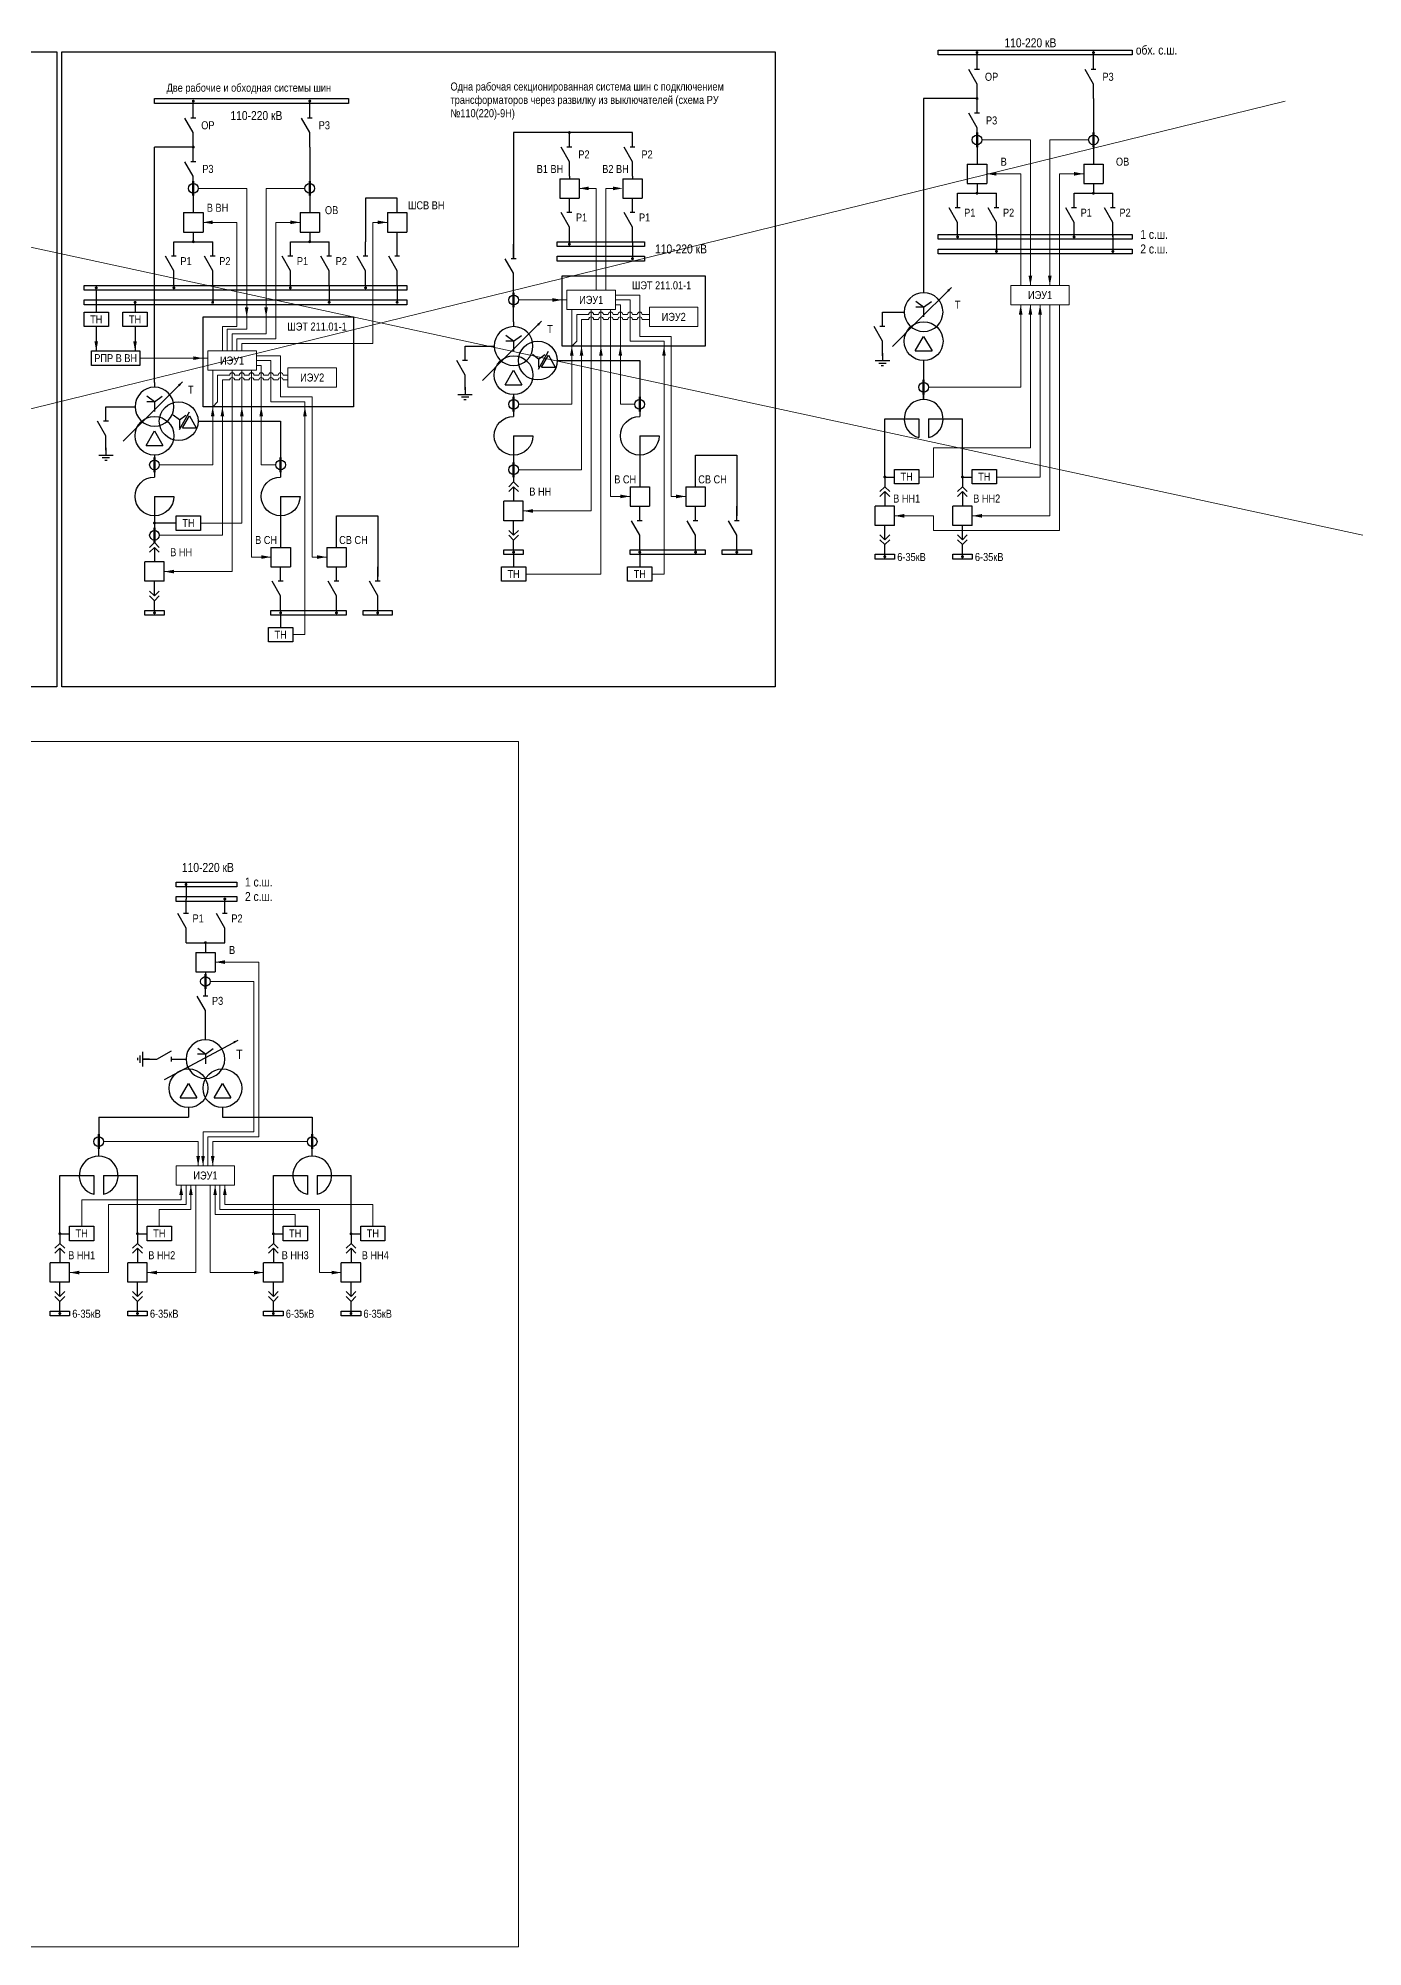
# Model space of a CAD drawing. Header units: millimetres. Extents: x 5769 to 10700, y 4225 to 6895.
# Drawn here: x 7492 to 8038, y 6108 to 6895 of the extents above; entities that cross this region are included whole.
import ezdxf
from ezdxf.enums import TextEntityAlignment as Align

# ---------------------------------------------------------------- set-up
doc = ezdxf.new("R2010")
doc.units = ezdxf.units.MM
doc.layers.add('Основная', color=7, linetype='Continuous', lineweight=30)
doc.layers.add('Тонкая', color=7, linetype='Continuous', lineweight=13)
doc.styles.add('Narrow', font='ARIALN.TTF')
doc.styles.add('Вывод', font='tahoma.ttf', dxfattribs={"height": 2.5})
doc.styles.add('Компонент', font='ARIALN.TTF', dxfattribs={"height": 3.5})

# ---------------------------------------------------------------- blocks, each defined once
blk = doc.blocks.new('*U32')
at = {"color": 0}
blk.add_line((0, 0), (6, 3.43), dxfattribs=at)
blk = doc.blocks.new('*U23')
at = {"color": 0}
blk.add_line((0, -1), (0, 1), dxfattribs=at)
blk = doc.blocks.new('*U21')
at = {"color": 0}
for p, q in [((0, 3), (0, 9)), ((0, -9), (0, -3))]:
    blk.add_line(p, q, dxfattribs=at)
at = {"color": 0, "ltscale": 0.25, "rotation": 89.99999999999999}
for name, p in [('*U32', (0, -3)), ('*U23', (0, 3))]:
    blk.add_blockref(name, p, dxfattribs=at)
at = {"layer": 'Основная'}
for tag, height, style, p in [('В1', 2.5, 'Вывод', (2, 7)), ('ОУ', 3.5, 'Компонент', (-12, 0)), ('В2', 2.5, 'Вывод', (2, -7))]:
    blk.add_attdef(tag, text='', height=height, dxfattribs=dict(at, style=style)).set_placement(p, align=Align.MIDDLE_CENTER)
blk = doc.blocks.new('*U29')
at = {"color": 0}
for p, q in [((0, 0), (-8, 0)), ((-8, -8), (-8, 0)), ((0, -8), (0, 0)), ((0, -8), (-8, -8))]:
    blk.add_line(p, q, dxfattribs=at)
at = {"layer": 'Основная', "style": 'Компонент'}
blk.add_attdef('ОУ', text='', height=3.5, dxfattribs=at).set_placement((-15, -3), align=Align.MIDDLE_CENTER)
blk = doc.blocks.new('*U41')
at = {"ltscale": 0.25}
blk.add_circle((0, 0), 2, dxfattribs=at)
at = {"layer": 'Основная', "color": 0, "lineweight": 50}
blk.add_line((0, -3), (0, 3), dxfattribs=at)
at = {"layer": 'Основная', "style": 'Компонент'}
blk.add_attdef('ОУ', text='', height=3.5, dxfattribs=at).set_placement((-6, 0), align=Align.MIDDLE_CENTER)
blk = doc.blocks.new('*U14')
at = {"ltscale": 0.25}
for p, q in [((-3.46, -4), (0, 2)), ((0, 2), (3.46, -4)), ((-3.46, -4), (3.46, -4))]:
    blk.add_line(p, q, dxfattribs=at)
blk.add_circle((0, 0), 8, dxfattribs=at)
at = {"layer": 'Основная', "style": 'Компонент'}
blk.add_attdef('ОУ', text='', height=3.5, dxfattribs=at).set_placement((17, 0), align=Align.MIDDLE_CENTER)
blk = doc.blocks.new('*U15')
at = {"ltscale": 0.25}
for p, q in [((0, 0), (-20, 0)), ((14.44, 0), (0, 0))]:
    blk.add_line(p, q, dxfattribs=at)
blk.add_lwpolyline([(-18, 0, 1, 0, 0), (-20, 0, 0, 0, 0)], format="xyseb", dxfattribs=at)
at = {"layer": 'Основная', "style": 'Вывод'}
blk.add_attdef('ОС', text='', height=2.5, dxfattribs=at).set_placement((3, 2), align=Align.MIDDLE_CENTER)
blk = doc.blocks.new('*U43')
at = {"ltscale": 0.25}
for q in [(-3.2, 4.4), (3.2, 4.4), (0, -2), (3.21, 2)]:
    blk.add_line((0, 2), q, dxfattribs=at)
blk.add_circle((0, 0), 8, dxfattribs=at)
at = {"layer": 'Основная', "style": 'Компонент'}
blk.add_attdef('ОУ', text='', height=3.5, dxfattribs=at).set_placement((-17, 0), align=Align.MIDDLE_CENTER)
blk = doc.blocks.new('*U52')
at = {"color": 0}
for p, q in [((0, 3), (0, 9)), ((0, -9), (0, -3))]:
    blk.add_line(p, q, dxfattribs=at)
at = {"color": 0, "ltscale": 0.25, "rotation": 89.99999999999999}
for name, p in [('*U32', (0, -3)), ('*U23', (0, 3))]:
    blk.add_blockref(name, p, dxfattribs=at)
at = {"layer": 'Основная'}
for tag, height, style, p in [('В1', 2.5, 'Вывод', (2, 7)), ('ОУ', 3.5, 'Компонент', (-12, 0)), ('В2', 2.5, 'Вывод', (2, -7))]:
    blk.add_attdef(tag, text='', height=height, dxfattribs=dict(at, style=style)).set_placement(p, align=Align.MIDDLE_CENTER)
blk = doc.blocks.new('*U53')
at = {"color": 0}
for p, q in [((-3, 0), (3, 0)), ((0, 3), (0, 0)), ((-1.5, -1), (1.5, -1)), ((-0.5, -2), (0.5, -2))]:
    blk.add_line(p, q, dxfattribs=at)
blk = doc.blocks.new('*U49')
at = {"ltscale": 0.35}
for q in [(-8, 0), (0, -8)]:
    blk.add_line((0, 0), q, dxfattribs=at)
blk.add_arc((0, 0), 8, 180, 90, dxfattribs=at)
at = {"layer": 'Основная', "style": 'Компонент'}
blk.add_attdef('ОУ', text='', height=3.5, dxfattribs=at).set_placement((-17, 0), align=Align.MIDDLE_CENTER)
blk = doc.blocks.new('*U72')
at = {"layer": 'Основная', "ltscale": 0.25}
for p, q in [((2, 2), (0, 0)), ((0, 0), (2, -2))]:
    blk.add_line(p, q, dxfattribs=at)
blk = doc.blocks.new('*U40')
at = {"color": 0}
for p, q in [((0, 6), (0, 2)), ((0, 0), (0, -6))]:
    blk.add_line(p, q, dxfattribs=at)
at = {"color": 0, "ltscale": 0.25, "xscale": -1, "rotation": 90}
for p in [(0, 2), (0, 0)]:
    blk.add_blockref('*U72', p, dxfattribs=at)
at = {"layer": 'Основная'}
for tag, height, style, p in [('ОУ2', 3.5, 'Компонент', (-5, 6)), ('В2', 2.5, 'Вывод', (3, 6)), ('ОУ1', 3.5, 'Компонент', (-5, -6)), ('В1', 2.5, 'Вывод', (3, -6))]:
    blk.add_attdef(tag, text='', height=height, dxfattribs=dict(at, style=style)).set_placement(p, align=Align.MIDDLE_CENTER)
blk = doc.blocks.new('*U42')
at = {"color": 0}
for p, q in [((0, 0), (0, 6)), ((0, -6), (0, -2))]:
    blk.add_line(p, q, dxfattribs=at)
at = {"color": 0, "ltscale": 0.25, "rotation": 89.99999999999999}
for p in [(0, 0), (0, -2)]:
    blk.add_blockref('*U72', p, dxfattribs=at)
at = {"layer": 'Основная'}
for tag, height, style, p in [('ОУ1', 3.5, 'Компонент', (-5, 6)), ('В1', 2.5, 'Вывод', (3, 6)), ('ОУ2', 3.5, 'Компонент', (-5, -6)), ('В2', 2.5, 'Вывод', (3, -6))]:
    blk.add_attdef(tag, text='', height=height, dxfattribs=dict(at, style=style)).set_placement(p, align=Align.MIDDLE_CENTER)
blk = doc.blocks.new('*U59')
at = {"ltscale": 0.25}
for p, q in [((-3.46, -4), (0, 2)), ((0, 2), (3.46, -4)), ((-3.46, -4), (3.46, -4))]:
    blk.add_line(p, q, dxfattribs=at)
blk.add_circle((0, 0), 8, dxfattribs=at)
at = {"layer": 'Основная', "style": 'Компонент'}
blk.add_attdef('ОУ', text='', height=3.5, dxfattribs=at).set_placement((17, 0), align=Align.MIDDLE_CENTER)
blk = doc.blocks.new('*U46')
at = {"ltscale": 0.25}
for p, q in [((0, 0), (-20, 0)), ((14.44, 0), (0, 0))]:
    blk.add_line(p, q, dxfattribs=at)
blk.add_lwpolyline([(-18, 0, 1, 0, 0), (-20, 0, 0, 0, 0)], format="xyseb", dxfattribs=at)
at = {"layer": 'Основная', "style": 'Вывод'}
blk.add_attdef('ОС', text='', height=2.5, dxfattribs=at).set_placement((3, 2), align=Align.MIDDLE_CENTER)
blk = doc.blocks.new('*U45')
at = {"ltscale": 0.25}
for q in [(-3.2, 4.4), (3.2, 4.4), (0, -2), (3.21, 2)]:
    blk.add_line((0, 2), q, dxfattribs=at)
blk.add_circle((0, 0), 8, dxfattribs=at)
at = {"layer": 'Основная', "style": 'Компонент'}
blk.add_attdef('ОУ', text='', height=3.5, dxfattribs=at).set_placement((-17, 0), align=Align.MIDDLE_CENTER)
blk = doc.blocks.new('*U60')
at = {"ltscale": 0.25}
for p, q in [((-3.46, -4), (0, 2)), ((0, 2), (3.46, -4)), ((-3.46, -4), (3.46, -4))]:
    blk.add_line(p, q, dxfattribs=at)
blk.add_circle((0, 0), 8, dxfattribs=at)
at = {"layer": 'Основная', "style": 'Компонент'}
blk.add_attdef('ОУ', text='', height=3.5, dxfattribs=at).set_placement((17, 0), align=Align.MIDDLE_CENTER)
blk = doc.blocks.new('*U61')
at = {"ltscale": 0.25}
for p, q in [((-3.46, -4), (0, 2)), ((0, 2), (3.46, -4)), ((-3.46, -4), (3.46, -4))]:
    blk.add_line(p, q, dxfattribs=at)
blk.add_circle((0, 0), 8, dxfattribs=at)
at = {"layer": 'Основная', "style": 'Компонент'}
blk.add_attdef('ОУ', text='', height=3.5, dxfattribs=at).set_placement((17, 0), align=Align.MIDDLE_CENTER)

msp = doc.modelspace()

# ---------------------------------------------------------------- linework, layer by layer
for p, q in [((7516, 6776), (7516, 6767)), ((7532, 6776), (7532, 6767)), ((7516, 6771), (7516, 6766)), ((7532, 6771), (7532, 6766))]:
    msp.add_line(p, q)
at = {"color": 7}
for points in [[(7499.8, 6889.3), (7499.8, 6627.5), (7205.8, 6627.5), (7205.8, 6889.3)], [(7795.8, 6889.3), (7795.8, 6627.5), (7501.8, 6627.5), (7501.8, 6889.3)]]:
    msp.add_lwpolyline(points, close=True, dxfattribs=at)
at = {"layer": 'Основная'}
for p, q in [((7879, 6888), (7879, 6889)), ((7927, 6888), (7927, 6889)), ((7879, 6870), (7857, 6870)), ((7857, 6870), (7857, 6790)), ((7927, 6870), (7927, 6852)), ((7556, 6868), (7556, 6869)), ((7604, 6868), (7604, 6869)), ((7701, 6856), (7688, 6856)), ((7688, 6856), (7688, 6804)), ((7737, 6856), (7701, 6856)), ((7556, 6850), (7540, 6850)), ((7604, 6850), (7604, 6832)), ((7879, 6852), (7879, 6843)), ((7927, 6852), (7927, 6843)), ((7556, 6832), (7556, 6823)), ((7604, 6832), (7604, 6823)), ((7711, 6838), (7711, 6837)), ((7737, 6838), (7737, 6837)), ((7871, 6831), (7879, 6831)), ((7879, 6835), (7879, 6831)), ((7879, 6831), (7887, 6831)), ((7919, 6831), (7927, 6831)), ((7927, 6835), (7927, 6831)), ((7927, 6831), (7935, 6831)), ((7640, 6829), (7627, 6829)), ((7627, 6829), (7627, 6811)), ((7640, 6823), (7640, 6829)), ((7556, 6815), (7556, 6811)), ((7604, 6815), (7604, 6811)), ((7640, 6811), (7640, 6815)), ((7548, 6811), (7556, 6811)), ((7556, 6811), (7564, 6811)), ((7596, 6811), (7604, 6811)), ((7604, 6811), (7612, 6811)), ((7711, 6811), (7711, 6810)), ((7737, 6811), (7737, 6805)), ((7887, 6814), (7887, 6807)), ((7935, 6814), (7935, 6807)), ((7737, 6805), (7737, 6804)), ((7516, 6791), (7516, 6792)), ((7548, 6793), (7548, 6792)), ((7564, 6793), (7564, 6787)), ((7596, 6793), (7596, 6792)), ((7612, 6793), (7612, 6787)), ((7627, 6793), (7627, 6792)), ((7640, 6793), (7640, 6787)), ((7516, 6791), (7516, 6782)), ((7532, 6785), (7532, 6786)), ((7532, 6785), (7532, 6783)), ((7564, 6787), (7564, 6786)), ((7612, 6787), (7612, 6786)), ((7640, 6787), (7640, 6786)), ((7532, 6783), (7532, 6782)), ((7688, 6778), (7688, 6776)), ((7698.33, 6762.58), (7695.74, 6764.52)), ((7698.33, 6758.53), (7702.38, 6765.82)), ((7698.33, 6762.58), (7700.92, 6764.52)), ((7698.33, 6762.58), (7698.33, 6759.34)), ((7699.57, 6759.34), (7702.38, 6764.2)), ((7702.38, 6764.2), (7705.19, 6759.34)), ((7740, 6762), (7740, 6739)), ((7540, 6753), (7540, 6751)), ((7699.57, 6759.34), (7705.19, 6759.34)), ((7857, 6753), (7857, 6749)), ((7857, 6748), (7857, 6749)), ((7550.33, 6737.58), (7547.74, 6739.52)), ((7550.33, 6733.53), (7554.38, 6740.82)), ((7550.33, 6737.58), (7552.92, 6739.52)), ((7550.33, 6737.58), (7550.33, 6734.34)), ((7551.57, 6734.34), (7554.38, 6739.2)), ((7554.38, 6739.2), (7557.19, 6734.34)), ((7592, 6737), (7592, 6714)), ((7855, 6738), (7855, 6730.25)), ((7859, 6738), (7859, 6730.25)), ((7551.57, 6734.34), (7557.19, 6734.34)), ((7688, 6731), (7688, 6712)), ((7763, 6710), (7763, 6723)), ((7763, 6723), (7780, 6723)), ((7780, 6723), (7780, 6698)), ((7841, 6714), (7845, 6714)), ((7873, 6714), (7877, 6714)), ((7540, 6706), (7540, 6687)), ((7615, 6685), (7615, 6698)), ((7615, 6698), (7632, 6698)), ((7632, 6698), (7632, 6673)), ((7688, 6684), (7688, 6682)), ((7688, 6682), (7688, 6677)), ((7740, 6684), (7740, 6682)), ((7740, 6682), (7740, 6677)), ((7763, 6684), (7763, 6683)), ((7780, 6684), (7780, 6683)), ((7841, 6680.13), (7841, 6682.13)), ((7873, 6680.13), (7873, 6682.13)), ((7540, 6659), (7540, 6658)), ((7592, 6659), (7592, 6657)), ((7615, 6659), (7615, 6658)), ((7632, 6659), (7632, 6658)), ((7592, 6657), (7592, 6652)), ((7553, 6547), (7553, 6540)), ((7553, 6522), (7569, 6522)), ((7561, 6522), (7561, 6518)), ((7561, 6510), (7561, 6509)), ((7561, 6482), (7561, 6488)), ((7554, 6454), (7554, 6450)), ((7568, 6454), (7568, 6450)), ((7517, 6450), (7554, 6450)), ((7517, 6450), (7517, 6440)), ((7568, 6450), (7605, 6450)), ((7605, 6450), (7605, 6440)), ((7517, 6440), (7517, 6441)), ((7605, 6440), (7605, 6441)), ((7515, 6426), (7515, 6418.25)), ((7519, 6426), (7519, 6418.25)), ((7603, 6426), (7603, 6418.25)), ((7607, 6426), (7607, 6418.25)), ((7501, 6402), (7505, 6402)), ((7533, 6402), (7537, 6402)), ((7589, 6402), (7593, 6402)), ((7621, 6402), (7625, 6402)), ((7501, 6368.13), (7501, 6370.13)), ((7533, 6368.13), (7533, 6370.13)), ((7589, 6368.13), (7589, 6370.13)), ((7621, 6368.13), (7621, 6370.13))]:
    msp.add_line(p, q, dxfattribs=at)
at = {"layer": 'Основная', "ltscale": 0.35}
for p, q in [((7540, 6753), (7540, 6850)), ((7688, 6778), (7688, 6794))]:
    msp.add_line(p, q, dxfattribs=at)
at = {"layer": 'Основная', "ltscale": 0.25}
for p, q in [((7740, 6724), (7740, 6710)), ((7592, 6699), (7592, 6685)), ((7549, 6695), (7540, 6695))]:
    msp.add_line(p, q, dxfattribs=at)
at = {"layer": 'Основная'}
for points in [[(7863, 6890), (7943, 6890), (7943, 6888), (7863, 6888)], [(7540, 6870), (7620, 6870), (7620, 6868), (7540, 6868)], [(7706, 6811), (7742, 6811), (7742, 6809), (7706, 6809)], [(7863, 6814), (7943, 6814), (7943, 6812), (7863, 6812)], [(7863, 6808), (7943, 6808), (7943, 6806), (7863, 6806)], [(7706, 6805), (7742, 6805), (7742, 6803), (7706, 6803)], [(7511, 6793), (7644, 6793), (7644, 6791), (7511, 6791)], [(7708, 6797), (7767, 6797), (7767, 6768), (7708, 6768)], [(7511, 6787), (7644, 6787), (7644, 6785), (7511, 6785)], [(7511, 6782), (7521, 6782), (7521, 6776), (7511, 6776)], [(7527, 6782), (7537, 6782), (7537, 6776), (7527, 6776)], [(7560, 6780), (7622, 6780), (7622, 6743), (7560, 6743)], [(7514, 6766), (7534, 6766), (7534, 6760), (7514, 6760)], [(7845, 6717.13), (7855, 6717.13), (7855, 6711.13), (7845, 6711.13)], [(7877, 6717.13), (7887, 6717.13), (7887, 6711.13), (7877, 6711.13)], [(7549, 6698), (7559, 6698), (7559, 6692), (7549, 6692)], [(7684, 6684), (7692, 6684), (7692, 6682), (7684, 6682)], [(7736, 6684), (7767, 6684), (7767, 6682), (7736, 6682)], [(7774, 6684), (7786, 6684), (7786, 6682), (7774, 6682)], [(7837, 6682.13), (7845, 6682.13), (7845, 6680.13), (7837, 6680.13)], [(7869, 6682.13), (7877, 6682.13), (7877, 6680.13), (7869, 6680.13)], [(7683, 6677), (7693, 6677), (7693, 6671), (7683, 6671)], [(7735, 6677), (7745, 6677), (7745, 6671), (7735, 6671)], [(7536, 6659), (7544, 6659), (7544, 6657), (7536, 6657)], [(7588, 6659), (7619, 6659), (7619, 6657), (7588, 6657)], [(7626, 6659), (7638, 6659), (7638, 6657), (7626, 6657)], [(7587, 6652), (7597, 6652), (7597, 6646), (7587, 6646)], [(7549, 6547), (7574, 6547), (7574, 6545), (7549, 6545)], [(7549, 6541), (7574, 6541), (7574, 6539), (7549, 6539)], [(7505, 6405.13), (7515, 6405.13), (7515, 6399.13), (7505, 6399.13)], [(7537, 6405.13), (7547, 6405.13), (7547, 6399.13), (7537, 6399.13)], [(7593, 6405.13), (7603, 6405.13), (7603, 6399.13), (7593, 6399.13)], [(7625, 6405.13), (7635, 6405.13), (7635, 6399.13), (7625, 6399.13)], [(7497, 6370.13), (7505, 6370.13), (7505, 6368.13), (7497, 6368.13)], [(7529, 6370.13), (7537, 6370.13), (7537, 6368.13), (7529, 6368.13)], [(7585, 6370.13), (7593, 6370.13), (7593, 6368.13), (7585, 6368.13)], [(7617, 6370.13), (7625, 6370.13), (7625, 6368.13), (7617, 6368.13)]]:
    msp.add_lwpolyline(points, close=True, dxfattribs=at)
at = {"layer": 'Основная', "ltscale": 0.25, "const_width": 0.6}
for points in [[(7878.7, 6889, 1), (7879.3, 6889, 1)], [(7926.7, 6889, 1), (7927.3, 6889, 1)], [(7879.3, 6870.01, 1), (7878.7, 6870.01, 1)], [(7555.7, 6869, 1), (7556.3, 6869, 1)], [(7603.7, 6869, 1), (7604.3, 6869, 1)], [(7711.3, 6856.01, 1), (7710.7, 6856.01, 1)], [(7556.3, 6850.01, 1), (7555.7, 6850.01, 1)], [(7879.3, 6831.01, 1), (7878.7, 6831.01, 1)], [(7927.3, 6831.01, 1), (7926.7, 6831.01, 1)], [(7556.3, 6811.01, 1), (7555.7, 6811.01, 1)], [(7604.3, 6811.01, 1), (7603.7, 6811.01, 1)], [(7710.7, 6810, 1), (7711.3, 6810, 1)], [(7870.7, 6813, 1), (7871.3, 6813, 1)], [(7886.7, 6807, 1), (7887.3, 6807, 1)], [(7918.7, 6813, 1), (7919.3, 6813, 1)], [(7934.7, 6807, 1), (7935.3, 6807, 1)], [(7736.7, 6804, 1), (7737.3, 6804, 1)], [(7515.7, 6792, 1), (7516.3, 6792, 1)], [(7547.7, 6792, 1), (7548.3, 6792, 1)], [(7595.7, 6792, 1), (7596.3, 6792, 1)], [(7626.7, 6792, 1), (7627.3, 6792, 1)], [(7531.7, 6786, 1), (7532.3, 6786, 1)], [(7563.7, 6786, 1), (7564.3, 6786, 1)], [(7611.7, 6786, 1), (7612.3, 6786, 1)], [(7639.7, 6786, 1), (7640.3, 6786, 1)], [(7840.7, 6714, 1), (7841.3, 6714, 1)], [(7872.7, 6714, 1), (7873.3, 6714, 1)], [(7540.3, 6695.01, 1), (7539.7, 6695.01, 1)], [(7687.7, 6683, 1), (7688.3, 6683, 1)], [(7739.7, 6683, 1), (7740.3, 6683, 1)], [(7762.7, 6683, 1), (7763.3, 6683, 1)], [(7779.7, 6683, 1), (7780.3, 6683, 1)], [(7840.7, 6681.13, 1), (7841.3, 6681.13, 1)], [(7872.7, 6681.13, 1), (7873.3, 6681.13, 1)], [(7539.7, 6658, 1), (7540.3, 6658, 1)], [(7591.7, 6658, 1), (7592.3, 6658, 1)], [(7614.7, 6658, 1), (7615.3, 6658, 1)], [(7631.7, 6658, 1), (7632.3, 6658, 1)], [(7552.7, 6546, 1), (7553.3, 6546, 1)], [(7568.7, 6540, 1), (7569.3, 6540, 1)], [(7560.7, 6522, 1), (7561.3, 6522, 1)], [(7500.7, 6402, 1), (7501.3, 6402, 1)], [(7532.7, 6402, 1), (7533.3, 6402, 1)], [(7588.7, 6402, 1), (7589.3, 6402, 1)], [(7620.7, 6402, 1), (7621.3, 6402, 1)], [(7500.7, 6369.13, 1), (7501.3, 6369.13, 1)], [(7532.7, 6369.13, 1), (7533.3, 6369.13, 1)], [(7588.7, 6369.13, 1), (7589.3, 6369.13, 1)], [(7620.7, 6369.13, 1), (7621.3, 6369.13, 1)]]:
    msp.add_lwpolyline(points, format="xyb", close=True, dxfattribs=at)
at = {"layer": 'Основная'}
for points in [[(7840, 6782), (7842, 6782)], [(7841, 6782), (7849, 6782)], [(7706, 6762), (7714, 6762)], [(7714, 6762), (7740, 6762)], [(7857, 6762), (7857, 6746)], [(7857, 6746), (7857, 6751)], [(7558, 6737), (7566, 6737)], [(7566, 6737), (7592, 6737)], [(7841, 6714), (7841, 6738)], [(7841, 6738), (7855, 6738)], [(7859, 6738), (7873, 6738)], [(7873, 6714), (7873, 6738)], [(7517, 6434), (7517, 6439)], [(7605, 6434), (7605, 6439)], [(7501, 6402), (7501, 6426)], [(7501, 6426), (7515, 6426)], [(7519, 6426), (7533, 6426)], [(7533, 6402), (7533, 6426)], [(7589, 6402), (7589, 6426)], [(7589, 6426), (7603, 6426)], [(7607, 6426), (7621, 6426)], [(7621, 6402), (7621, 6426)]]:
    msp.add_lwpolyline(points, dxfattribs=at)
at = {"layer": 'Основная', "ltscale": 0.35}
for points in [[(7668, 6768), (7670, 6768)], [(7670, 6768), (7680, 6768)], [(7688, 6748), (7688, 6739)], [(7740, 6748), (7740, 6739)], [(7520, 6743), (7522, 6743)], [(7522, 6743), (7532, 6743)], [(7540, 6723), (7540, 6714)], [(7592, 6723), (7592, 6714)]]:
    msp.add_lwpolyline(points, dxfattribs=at)
for centre in [(7698, 6762), (7550, 6737)]:
    msp.add_circle(centre, 8, dxfattribs=at)
at = {"layer": 'Основная', "ltscale": 0.25}
for centre in [(7857, 6738), (7517, 6426), (7605, 6426)]:
    msp.add_arc(centre, 8, 284.47752, 255.5225, dxfattribs=at)
at = {"layer": 'Тонкая'}
for p, q in [((7146, 6883), (8038, 6690)), ((8006, 6869), (7138, 6656)), ((7881, 6853), (7901, 6853)), ((7901, 6793), (7901, 6853)), ((7909, 6793), (7909, 6853)), ((7909, 6853), (7925, 6853)), ((7883, 6839), (7897, 6839)), ((7897, 6839), (7897, 6799)), ((7923, 6839), (7913, 6839)), ((7913, 6839), (7913, 6799)), ((7558, 6833), (7578, 6833)), ((7578, 6780), (7578, 6833)), ((7586, 6780), (7586, 6833)), ((7586, 6833), (7602, 6833)), ((7715, 6833), (7722, 6833)), ((7722, 6833), (7722, 6797)), ((7731, 6833), (7726, 6833)), ((7726, 6833), (7726, 6797)), ((7560, 6819), (7574, 6819)), ((7574, 6819), (7574, 6780)), ((7600, 6819), (7590, 6819)), ((7590, 6819), (7590, 6780)), ((7630, 6819), (7630, 6769)), ((7636, 6819), (7630, 6819)), ((7722, 6797), (7722, 6791)), ((7726, 6797), (7726, 6791)), ((7897, 6799), (7897, 6793)), ((7901, 6793), (7901, 6793)), ((7909, 6793), (7909, 6793)), ((7913, 6799), (7913, 6793)), ((7690, 6787), (7708, 6787)), ((7708, 6787), (7710, 6787)), ((7740, 6789), (7730, 6789)), ((7736, 6787), (7730, 6787)), ((7732, 6785), (7730, 6785)), ((7732, 6768), (7732, 6785)), ((7736, 6770), (7736, 6787)), ((7740, 6772), (7740, 6789)), ((7897, 6768), (7897, 6785)), ((7901, 6785), (7901, 6726)), ((7905, 6714), (7905, 6785)), ((7909, 6768), (7909, 6785)), ((7913, 6768), (7913, 6785)), ((7574, 6776), (7568, 6776)), ((7568, 6776), (7568, 6766)), ((7574, 6780), (7574, 6776)), ((7578, 6780), (7578, 6775)), ((7586, 6780), (7586, 6773)), ((7590, 6780), (7590, 6771)), ((7712, 6768), (7712, 6783)), ((7714, 6770), (7714, 6781)), ((7714, 6781), (7719, 6781)), ((7716, 6768), (7716, 6779)), ((7716, 6779), (7719, 6779)), ((7720, 6768), (7720, 6783)), ((7721, 6781), (7723, 6781)), ((7721, 6779), (7723, 6779)), ((7724, 6768), (7724, 6783)), ((7725, 6781), (7727, 6781)), ((7725, 6779), (7727, 6779)), ((7728, 6768), (7728, 6783)), ((7729, 6781), (7731, 6781)), ((7729, 6779), (7731, 6779)), ((7733, 6781), (7735, 6781)), ((7733, 6779), (7735, 6779)), ((7737, 6781), (7739, 6781)), ((7737, 6779), (7739, 6779)), ((7741, 6781), (7744, 6781)), ((7741, 6779), (7744, 6779)), ((7578, 6775), (7570, 6775)), ((7570, 6775), (7570, 6766)), ((7586, 6773), (7572, 6773)), ((7572, 6773), (7572, 6766)), ((7590, 6771), (7574, 6771)), ((7574, 6771), (7574, 6766)), ((7594, 6769), (7576, 6769)), ((7576, 6769), (7576, 6766)), ((7594, 6769), (7627, 6769)), ((7630, 6769), (7627, 6769)), ((7712, 6768), (7714, 6770)), ((7712, 6744), (7712, 6768)), ((7716, 6768), (7716, 6717)), ((7720, 6700), (7720, 6768)), ((7724, 6674), (7724, 6768)), ((7728, 6706), (7728, 6768)), ((7732, 6744), (7732, 6768)), ((7750, 6770), (7736, 6770)), ((7753, 6772), (7740, 6772)), ((7750, 6770), (7750, 6768)), ((7750, 6674), (7750, 6768)), ((7753, 6772), (7753, 6768)), ((7753, 6768), (7753, 6706)), ((7897, 6768), (7897, 6751)), ((7909, 6698), (7909, 6768)), ((7913, 6692), (7913, 6768)), ((7534, 6763), (7560, 6763)), ((7560, 6763), (7562, 6763)), ((7592, 6764), (7582, 6764)), ((7588, 6762), (7582, 6762)), ((7584, 6760), (7582, 6760)), ((7584, 6743), (7584, 6760)), ((7588, 6745), (7588, 6762)), ((7592, 6747), (7592, 6764)), ((7564, 6743), (7564, 6758)), ((7566, 6745), (7566, 6756)), ((7566, 6756), (7571, 6756)), ((7568, 6743), (7568, 6754)), ((7568, 6754), (7571, 6754)), ((7572, 6743), (7572, 6758)), ((7573, 6756), (7575, 6756)), ((7573, 6754), (7575, 6754)), ((7576, 6743), (7576, 6758)), ((7577, 6756), (7579, 6756)), ((7577, 6754), (7579, 6754)), ((7580, 6743), (7580, 6758)), ((7581, 6756), (7583, 6756)), ((7581, 6754), (7583, 6754)), ((7585, 6756), (7587, 6756)), ((7585, 6754), (7587, 6754)), ((7589, 6756), (7591, 6756)), ((7589, 6754), (7591, 6754)), ((7593, 6756), (7595, 6756)), ((7593, 6754), (7595, 6754)), ((7564, 6743), (7566, 6745)), ((7602, 6745), (7588, 6745)), ((7605, 6747), (7592, 6747)), ((7602, 6745), (7602, 6743)), ((7605, 6747), (7605, 6743)), ((7859, 6751), (7897, 6751)), ((7564, 6719), (7564, 6743)), ((7568, 6743), (7568, 6690)), ((7572, 6675), (7572, 6743)), ((7576, 6695), (7576, 6743)), ((7580, 6681), (7580, 6743)), ((7584, 6719), (7584, 6743)), ((7602, 6649), (7602, 6743)), ((7605, 6743), (7605, 6681)), ((7690, 6744), (7712, 6744)), ((7738, 6744), (7732, 6744)), ((7901, 6726), (7861, 6726)), ((7861, 6726), (7861, 6714)), ((7542, 6719), (7564, 6719)), ((7590, 6719), (7584, 6719)), ((7690, 6717), (7716, 6717)), ((7861, 6714), (7855, 6714)), ((7887, 6714), (7905, 6714)), ((7728, 6706), (7736, 6706)), ((7753, 6706), (7759, 6706)), ((7755, 6706), (7759, 6706)), ((7692, 6700), (7720, 6700)), ((7845, 6698), (7861, 6698)), ((7861, 6698), (7861, 6692)), ((7909, 6698), (7877, 6698)), ((7542, 6690), (7568, 6690)), ((7559, 6695), (7576, 6695)), ((7861, 6692), (7913, 6692)), ((7544, 6675), (7572, 6675)), ((7580, 6681), (7588, 6681)), ((7605, 6681), (7611, 6681)), ((7607, 6681), (7611, 6681)), ((7693, 6674), (7724, 6674)), ((7745, 6674), (7750, 6674)), ((7597, 6649), (7602, 6649)), ((7565, 6514), (7583, 6514)), ((7583, 6514), (7583, 6442)), ((7563, 6506), (7581, 6506)), ((7581, 6506), (7581, 6444)), ((7519, 6440), (7558, 6440)), ((7558, 6440), (7558, 6430)), ((7581, 6444), (7560, 6444)), ((7560, 6444), (7560, 6430)), ((7583, 6442), (7562, 6442)), ((7562, 6442), (7562, 6430)), ((7603, 6440), (7564, 6440)), ((7564, 6440), (7564, 6430)), ((7558, 6430), (7558, 6430)), ((7560, 6430), (7560, 6430)), ((7562, 6430), (7562, 6430)), ((7564, 6430), (7564, 6430)), ((7551, 6416), (7551, 6422)), ((7553, 6422), (7553, 6414)), ((7555, 6412), (7555, 6422)), ((7557, 6422), (7557, 6386)), ((7563, 6386), (7563, 6422)), ((7565, 6422), (7565, 6410)), ((7567, 6412), (7567, 6422)), ((7569, 6414), (7569, 6422)), ((7510, 6405), (7510, 6416)), ((7510, 6416), (7521, 6416)), ((7551, 6416), (7521, 6416)), ((7521, 6386), (7521, 6414)), ((7521, 6414), (7553, 6414)), ((7630, 6414), (7569, 6414)), ((7630, 6405), (7630, 6414)), ((7542, 6405), (7542, 6412)), ((7542, 6412), (7555, 6412)), ((7565, 6410), (7598, 6410)), ((7567, 6412), (7608, 6412)), ((7598, 6405), (7598, 6410)), ((7608, 6412), (7608, 6386)), ((7505, 6386), (7521, 6386)), ((7557, 6386), (7537, 6386)), ((7585, 6386), (7563, 6386)), ((7608, 6386), (7617, 6386))]:
    msp.add_line(p, q, dxfattribs=at)
at = {"layer": 'Тонкая', "ltscale": 0.3}
for points in [[(7883, 6839, 0, 1.5, 0), (7887, 6839, 0, 0, 0)], [(7923, 6839, 0, 1.5, 0), (7919, 6839, 0, 0, 0)], [(7715, 6833, 0, 1.5, 0), (7719, 6833, 0, 0, 0)], [(7733, 6833, 0, 1.5, 0), (7729, 6833, 0, 0, 0)], [(7560, 6819, 0, 1.5, 0), (7564, 6819, 0, 0, 0)], [(7600, 6819, 0, 1.5, 0), (7596, 6819, 0, 0, 0)], [(7636, 6819, 0, 1.5, 0), (7632, 6819, 0, 0, 0)], [(7901, 6793, 0, 1.5, 0), (7901, 6797, 0, 0, 0)], [(7909, 6793, 0, 1.5, 0), (7909, 6797, 0, 0, 0)], [(7578, 6780, 0, 1.5, 0), (7578, 6784, 0, 0, 0)], [(7586, 6780, 0, 1.5, 0), (7586, 6784, 0, 0, 0)], [(7708, 6787, 0, 1.5, 0), (7704, 6787, 0, 0, 0)], [(7897, 6785, 0, 1.5, 0), (7897, 6781, 0, 0, 0)], [(7901, 6785, 0, 1.5, 0), (7901, 6781, 0, 0, 0)], [(7905, 6785, 0, 1.5, 0), (7905, 6781, 0, 0, 0)], [(7516, 6766, 0, 1.5, 0), (7516, 6770, 0, 0, 0)], [(7532, 6766, 0, 1.5, 0), (7532, 6770, 0, 0, 0)], [(7712, 6768, 0, 1.5, 0), (7712, 6764, 0, 0, 0)], [(7716, 6768, 0, 1.5, 0), (7716, 6764, 0, 0, 0)], [(7724, 6768, 0, 1.5, 0), (7724, 6764, 0, 0, 0)], [(7732, 6768, 0, 1.5, 0), (7732, 6764, 0, 0, 0)], [(7750, 6768, 0, 1.5, 0), (7750, 6764, 0, 0, 0)], [(7560, 6763, 0, 1.5, 0), (7556, 6763, 0, 0, 0)], [(7564, 6743, 0, 1.5, 0), (7564, 6739, 0, 0, 0)], [(7568, 6743, 0, 1.5, 0), (7568, 6739, 0, 0, 0)], [(7576, 6743, 0, 1.5, 0), (7576, 6739, 0, 0, 0)], [(7584, 6743, 0, 1.5, 0), (7584, 6739, 0, 0, 0)], [(7602, 6743, 0, 1.5, 0), (7602, 6739, 0, 0, 0)], [(7736, 6706, 0, 1.5, 0), (7732, 6706, 0, 0, 0)], [(7759, 6706, 0, 1.5, 0), (7755, 6706, 0, 0, 0)], [(7692, 6700, 0, 1.5, 0), (7696, 6700, 0, 0, 0)], [(7845, 6698, 0, 1.5, 0), (7849, 6698, 0, 0, 0)], [(7877, 6698, 0, 1.5, 0), (7881, 6698, 0, 0, 0)], [(7588, 6681, 0, 1.5, 0), (7584, 6681, 0, 0, 0)], [(7611, 6681, 0, 1.5, 0), (7607, 6681, 0, 0, 0)], [(7544, 6675, 0, 1.5, 0), (7548, 6675, 0, 0, 0)], [(7565, 6514, 0, 1.5, 0), (7569, 6514, 0, 0, 0)], [(7558, 6430, 0, 1.5, 0), (7558, 6434, 0, 0, 0)], [(7560, 6430, 0, 1.5, 0), (7560, 6434, 0, 0, 0)], [(7564, 6430, 0, 1.5, 0), (7564, 6434, 0, 0, 0)], [(7551, 6422, 0, 1.5, 0), (7551, 6418, 0, 0, 0)], [(7555, 6422, 0, 1.5, 0), (7555, 6418, 0, 0, 0)], [(7565, 6422, 0, 1.5, 0), (7565, 6418, 0, 0, 0)], [(7569, 6422, 0, 1.5, 0), (7569, 6418, 0, 0, 0)], [(7505, 6386, 0, 1.5, 0), (7509, 6386, 0, 0, 0)], [(7537, 6386, 0, 1.5, 0), (7541, 6386, 0, 0, 0)], [(7585, 6386, 0, 1.5, 0), (7581, 6386, 0, 0, 0)], [(7617, 6386, 0, 1.5, 0), (7613, 6386, 0, 0, 0)]]:
    msp.add_lwpolyline(points, format="xyseb", dxfattribs=at)
at = {"layer": 'Тонкая'}
for points in [[(7893, 6793), (7917, 6793), (7917, 6785), (7893, 6785)], [(7710, 6791), (7730, 6791), (7730, 6783), (7710, 6783)], [(7744, 6784), (7764, 6784), (7764, 6776), (7744, 6776)], [(7562, 6766), (7582, 6766), (7582, 6758), (7562, 6758)], [(7595, 6759), (7615, 6759), (7615, 6751), (7595, 6751)], [(7549, 6430), (7573, 6430), (7573, 6422), (7549, 6422)]]:
    msp.add_lwpolyline(points, close=True, dxfattribs=at)
at = {"layer": 'Тонкая', "color": 6}
msp.add_lwpolyline([(6800, 6605), (7690, 6605), (7690, 6108), (6800, 6108)], close=True, dxfattribs=at)
at = {"layer": 'Тонкая'}
for centre in [(7720, 6781), (7720, 6779), (7724, 6781), (7724, 6779), (7728, 6781), (7728, 6779), (7732, 6781), (7732, 6779), (7736, 6781), (7736, 6779), (7740, 6781), (7740, 6779), (7572, 6756), (7572, 6754), (7576, 6756), (7576, 6754), (7580, 6756), (7580, 6754), (7584, 6756), (7584, 6754), (7588, 6756), (7588, 6754), (7592, 6756), (7592, 6754)]:
    msp.add_arc(centre, 1, 0, 180, dxfattribs=at)

# ---------------------------------------------------------------- block references
at = {"layer": 'Основная'}
for p in [(7879, 6879), (7927, 6879), (7879, 6861), (7556, 6859), (7604, 6859), (7711, 6847), (7737, 6847), (7556, 6841), (7871, 6822), (7887, 6822), (7919, 6822), (7935, 6822), (7711, 6820), (7737, 6820), (7548, 6802), (7564, 6802), (7596, 6802), (7612, 6802), (7627, 6802), (7640, 6802), (7688, 6801), (7740, 6693), (7763, 6693), (7780, 6693), (7592, 6668), (7615, 6668), (7632, 6668), (7553, 6531), (7569, 6531), (7561, 6497)]:
    msp.add_blockref('*U21', p, dxfattribs=at)
at = {"layer": 'Основная', "ltscale": 0.25}
for name, p in [('*U41', (7879, 6853)), ('*U41', (7927, 6853)), ('*U41', (7556, 6833)), ('*U41', (7604, 6833)), ('*U41', (7688, 6787)), ('*U21', (7840, 6773)), ('*U53', (7840, 6762)), ('*U41', (7857, 6751)), ('*U41', (7688, 6744)), ('*U41', (7740, 6744)), ('*U41', (7540, 6719)), ('*U41', (7592, 6719)), ('*U41', (7688, 6717)), ('*U40', (7688, 6710)), ('*U40', (7841, 6708)), ('*U40', (7873, 6708)), ('*U29', (7692, 6704)), ('*U29', (7845, 6702)), ('*U29', (7877, 6702)), ('*U41', (7540, 6690)), ('*U40', (7540, 6685)), ('*U42', (7688, 6690)), ('*U42', (7841, 6688.13)), ('*U42', (7873, 6688.13)), ('*U29', (7544, 6679)), ('*U42', (7540, 6665)), ('*U41', (7561, 6506)), ('*U41', (7517, 6440)), ('*U41', (7605, 6440)), ('*U40', (7501, 6396)), ('*U40', (7533, 6396)), ('*U40', (7589, 6396)), ('*U40', (7621, 6396)), ('*U29', (7505, 6390)), ('*U29', (7537, 6390)), ('*U29', (7593, 6390)), ('*U29', (7625, 6390)), ('*U42', (7501, 6376.13)), ('*U42', (7533, 6376.13)), ('*U42', (7589, 6376.13)), ('*U42', (7621, 6376.13))]:
    msp.add_blockref(name, p, dxfattribs=at)
for name, p, rotation in [('*U29', (7875, 6835), 180), ('*U29', (7923, 6835), 180), ('*U29', (7707, 6829), 180), ('*U29', (7733, 6829), 180), ('*U29', (7552, 6815), 180), ('*U29', (7600, 6815), 180), ('*U29', (7636, 6815), 180), ('*U15', (7854.36, 6778.05), 224.9999999999999), ('*U29', (7736, 6702), 180), ('*U29', (7759, 6702), 180), ('*U29', (7588, 6677), 180), ('*U29', (7611, 6677), 180), ('*U29', (7557, 6510), 180), ('*U53', (7535, 6474), 270), ('*U21', (7544, 6474), 270), ('*U46', (7556.83, 6472.39), 208.1452236498778)]:
    msp.add_blockref(name, p, dxfattribs=dict(at, rotation=rotation))
at = {"layer": 'Основная', "ltscale": 0.35, "xscale": -1}
for name, p in [('*U43', (7857, 6782)), ('*U43', (7688, 6768)), ('*U43', (7540, 6743)), ('*U45', (7561, 6474))]:
    msp.add_blockref(name, p, dxfattribs=at)
at = {"layer": 'Основная', "ltscale": 0.35, "rotation": 224.9999999999999}
for p in [(7685.36, 6764.05), (7537.36, 6739.05)]:
    msp.add_blockref('*U15', p, dxfattribs=at)
at = {"layer": 'Основная', "ltscale": 0.35}
for name, p in [('*U59', (7857, 6770)), ('*U52', (7668, 6759)), ('*U14', (7688, 6756)), ('*U53', (7668, 6748)), ('*U52', (7520, 6734)), ('*U14', (7540, 6731)), ('*U53', (7520, 6723)), ('*U60', (7554, 6462)), ('*U61', (7568, 6462))]:
    msp.add_blockref(name, p, dxfattribs=at)
at = {"layer": 'Основная', "ltscale": 0.25, "xscale": -1}
for p in [(7688, 6731), (7740, 6731), (7540, 6706), (7592, 6706)]:
    msp.add_blockref('*U49', p, dxfattribs=at)

# ---------------------------------------------------------------- texts
at = {"layer": 'Основная', "style": 'Narrow'}
for s, insert, char_height, width, attachment_point in [('\\pi-11.1,l11.1,t11.1;110-220 кВ', (7901, 6893), 3.7, 53.3807, 5), ('\\pi-11.1,l11.1,t11.1;обх. с.ш.', (7953, 6890), 3.7, 53.3807, 5), ('\\pi-9.9,l9.9,t9.9;ОР', (7885, 6879), 3.3, 10, 5), ('\\pi-9.9,l9.9,t9.9;Р3', (7933, 6879), 3.3, 10, 5), ('\\pt9.9;Две рабочие и обходная системы шин', (7545, 6874), 3.3, 76.4846, 4), ('\\pt9.9;Одна рабочая секционированная система шин с подключением трансформаторов через развилку из выключателей (схема РУ №110(220)-9Н)', (7662, 6869), 3.3, 117.1951, 4), ('\\pi-11.1,l11.1,t11.1;110-220 кВ', (7582, 6863), 3.7, 53.3807, 5), ('\\pi-9.9,l9.9,t9.9;Р3', (7885, 6861), 3.3, 10, 5), ('\\pi-9.9,l9.9,t9.9;ОР', (7562, 6859), 3.3, 10, 5), ('\\pi-9.9,l9.9,t9.9;Р3', (7610, 6859), 3.3, 10, 5), ('\\pi-9.9,l9.9,t9.9;Р2', (7717, 6847), 3.3, 10, 5), ('\\pi-9.9,l9.9,t9.9;Р2', (7743, 6847), 3.3, 10, 5), ('\\pi-9.9,l9.9,t9.9;Р3', (7562, 6841), 3.3, 10, 5), ('\\pi-9.9,l9.9,t9.9;В1 ВН', (7703, 6841), 3.3, 20.6975, 5), ('\\pi-9.9,l9.9,t9.9;В2 ВН', (7730, 6841), 3.3, 20.6975, 5), ('\\pi-9.9,l9.9,t9.9;В', (7890, 6844), 3.3, 10, 5), ('\\pi-9.9,l9.9,t9.9;ОВ', (7939, 6844), 3.3, 21.7409, 5), ('\\pi-9.9,l9.9,t9.9;В ВН', (7566, 6825), 3.3, 10, 5), ('\\pi-9.9,l9.9,t9.9;ОВ', (7613, 6824), 3.3, 10, 5), ('\\pi-9.9,l9.9,t9.9;ШСВ ВН', (7652, 6826), 3.3, 18.7584, 5), ('\\pi-9.9,l9.9,t9.9;Р1', (7876, 6823), 3.3, 10, 5), ('\\pi-9.9,l9.9,t9.9;Р2', (7892, 6823), 3.3, 10, 5), ('\\pi-9.9,l9.9,t9.9;Р1', (7924, 6823), 3.3, 10, 5), ('\\pi-9.9,l9.9,t9.9;Р2', (7940, 6823), 3.3, 10, 5), ('\\pi-9.9,l9.9,t9.9;Р1', (7716, 6821), 3.3, 10, 5), ('\\pi-9.9,l9.9,t9.9;Р1', (7742, 6821), 3.3, 10, 5), ('\\pi-11.1,l11.1,t11.1;1 с.ш.', (7952, 6814), 3.7, 53.3807, 5), ('\\pi-11.1,l11.1,t11.1;110-220 кВ', (7757, 6808), 3.7, 53.3807, 5), ('\\pi-11.1,l11.1,t11.1;2 с.ш.', (7952, 6808), 3.7, 53.3807, 5), ('\\pi-9.9,l9.9,t9.9;Р1', (7553, 6803), 3.3, 10, 5), ('\\pi-9.9,l9.9,t9.9;Р2', (7569, 6803), 3.3, 10, 5), ('\\pi-9.9,l9.9,t9.9;Р1', (7601, 6803), 3.3, 10, 5), ('\\pi-9.9,l9.9,t9.9;Р2', (7617, 6803), 3.3, 10, 5), ('ШЭТ 211.01-1', (7749, 6793), 3.3, 30.9312, 5), ('ИЭУ1', (7720, 6787), 3.3, 20, 5), ('\\pi-9.9,l9.9,t9.9;T', (7871, 6785), 3.3, 21.8485, 5), ('ИЭУ1', (7905, 6789), 3.3, 24, 5), ('ТН', (7516, 6779), 3.3, 10, 5), ('ТН', (7532, 6779), 3.3, 10, 5), ('ШЭТ 211.01-1', (7607, 6776), 3.3, 30.9312, 5), ('\\pi-9.9,l9.9,t9.9;T', (7703, 6775), 3.3, 21.8485, 5), ('ИЭУ2', (7754, 6780), 3.3, 20, 5), ('\\pt9.9;РПР В ВН', (7524, 6763), 3.3, 22.0202, 5), ('ИЭУ1', (7572, 6762), 3.3, 20, 5), ('ИЭУ2', (7605, 6755), 3.3, 20, 5), ('\\pi-9.9,l9.9,t9.9;T', (7555, 6750), 3.3, 21.8485, 5), ('\\pi-9.9,l9.9,t9.9;В СН', (7734, 6713), 3.3, 21.8485, 5), ('\\pi-9.9,l9.9,t9.9;СВ СН', (7770, 6713), 3.3, 21.8485, 5), ('ТН', (7850, 6714.13), 3.3, 10, 5), ('ТН', (7882, 6714.13), 3.3, 10, 5), ('\\pi-9.9,l9.9,t9.9;В НН', (7699, 6708), 3.3, 21.8485, 5), ('\\pi-9.9,l9.9,t9.9;В НН1', (7850, 6705.13), 3.3, 21.8485, 5), ('\\pi-9.9,l9.9,t9.9;В НН2', (7883, 6705.13), 3.3, 21.8485, 5), ('ТН', (7554, 6695), 3.3, 10, 5), ('\\pi-9.9,l9.9,t9.9;В СН', (7586, 6688), 3.3, 21.8485, 5), ('\\pi-9.9,l9.9,t9.9;СВ СН', (7622, 6688), 3.3, 21.8485, 5), ('\\pi-9.9,l9.9,t9.9;В НН', (7551, 6683), 3.3, 21.8485, 5), ('\\pi-9.9,l9.9,t9.9;6-35кВ', (7852, 6681), 3.3, 40.3325, 5), ('\\pi-9.9,l9.9,t9.9;6-35кВ', (7884, 6681), 3.3, 40.3325, 5), ('ТН', (7688, 6674), 3.3, 10, 5), ('ТН', (7740, 6674), 3.3, 10, 5), ('ТН', (7592, 6649), 3.3, 10, 5), ('\\pi-11.1,l11.1,t11.1;110-220 кВ', (7562, 6553), 3.7, 53.3807, 5), ('\\pi-11.1,l11.1,t11.1;1 с.ш.', (7583, 6547), 3.7, 53.3807, 5), ('\\pi-11.1,l11.1,t11.1;2 с.ш.', (7583, 6541), 3.7, 53.3807, 5), ('\\pi-9.9,l9.9,t9.9;Р1', (7558, 6532), 3.3, 10, 5), ('\\pi-9.9,l9.9,t9.9;Р2', (7574, 6532), 3.3, 10, 5), ('\\pi-9.9,l9.9,t9.9;В', (7572, 6519), 3.3, 10, 5), ('\\pi-9.9,l9.9,t9.9;Р3', (7566, 6498), 3.3, 10, 5), ('\\pi-11.4,l11.4,t11.4;T', (7575, 6476), 3.8, 53.3807, 5), ('ИЭУ1', (7561, 6426), 3.3, 24, 5), ('ТН', (7510, 6402.13), 3.3, 10, 5), ('ТН', (7542, 6402.13), 3.3, 10, 5), ('ТН', (7598, 6402.13), 3.3, 10, 5), ('ТН', (7630, 6402.13), 3.3, 10, 5), ('\\pi-9.9,l9.9,t9.9;В НН1', (7510, 6393.13), 3.3, 21.8485, 5), ('\\pi-9.9,l9.9,t9.9;В НН2', (7543, 6393.13), 3.3, 21.8485, 5), ('\\pi-9.9,l9.9,t9.9;В НН3', (7598, 6393.13), 3.3, 21.8485, 5), ('\\pi-9.9,l9.9,t9.9;В НН4', (7631, 6393.13), 3.3, 21.8485, 5), ('\\pi-9.9,l9.9,t9.9;6-35кВ', (7512, 6369), 3.3, 40.3325, 5), ('\\pi-9.9,l9.9,t9.9;6-35кВ', (7544, 6369), 3.3, 40.3325, 5), ('\\pi-9.9,l9.9,t9.9;6-35кВ', (7600, 6369), 3.3, 40.3325, 5), ('\\pi-9.9,l9.9,t9.9;6-35кВ', (7632, 6369), 3.3, 40.3325, 5)]:
    msp.add_mtext(s, dxfattribs=dict(at, insert=insert, char_height=char_height, width=width, attachment_point=attachment_point))

doc.saveas('drawing.dxf')
